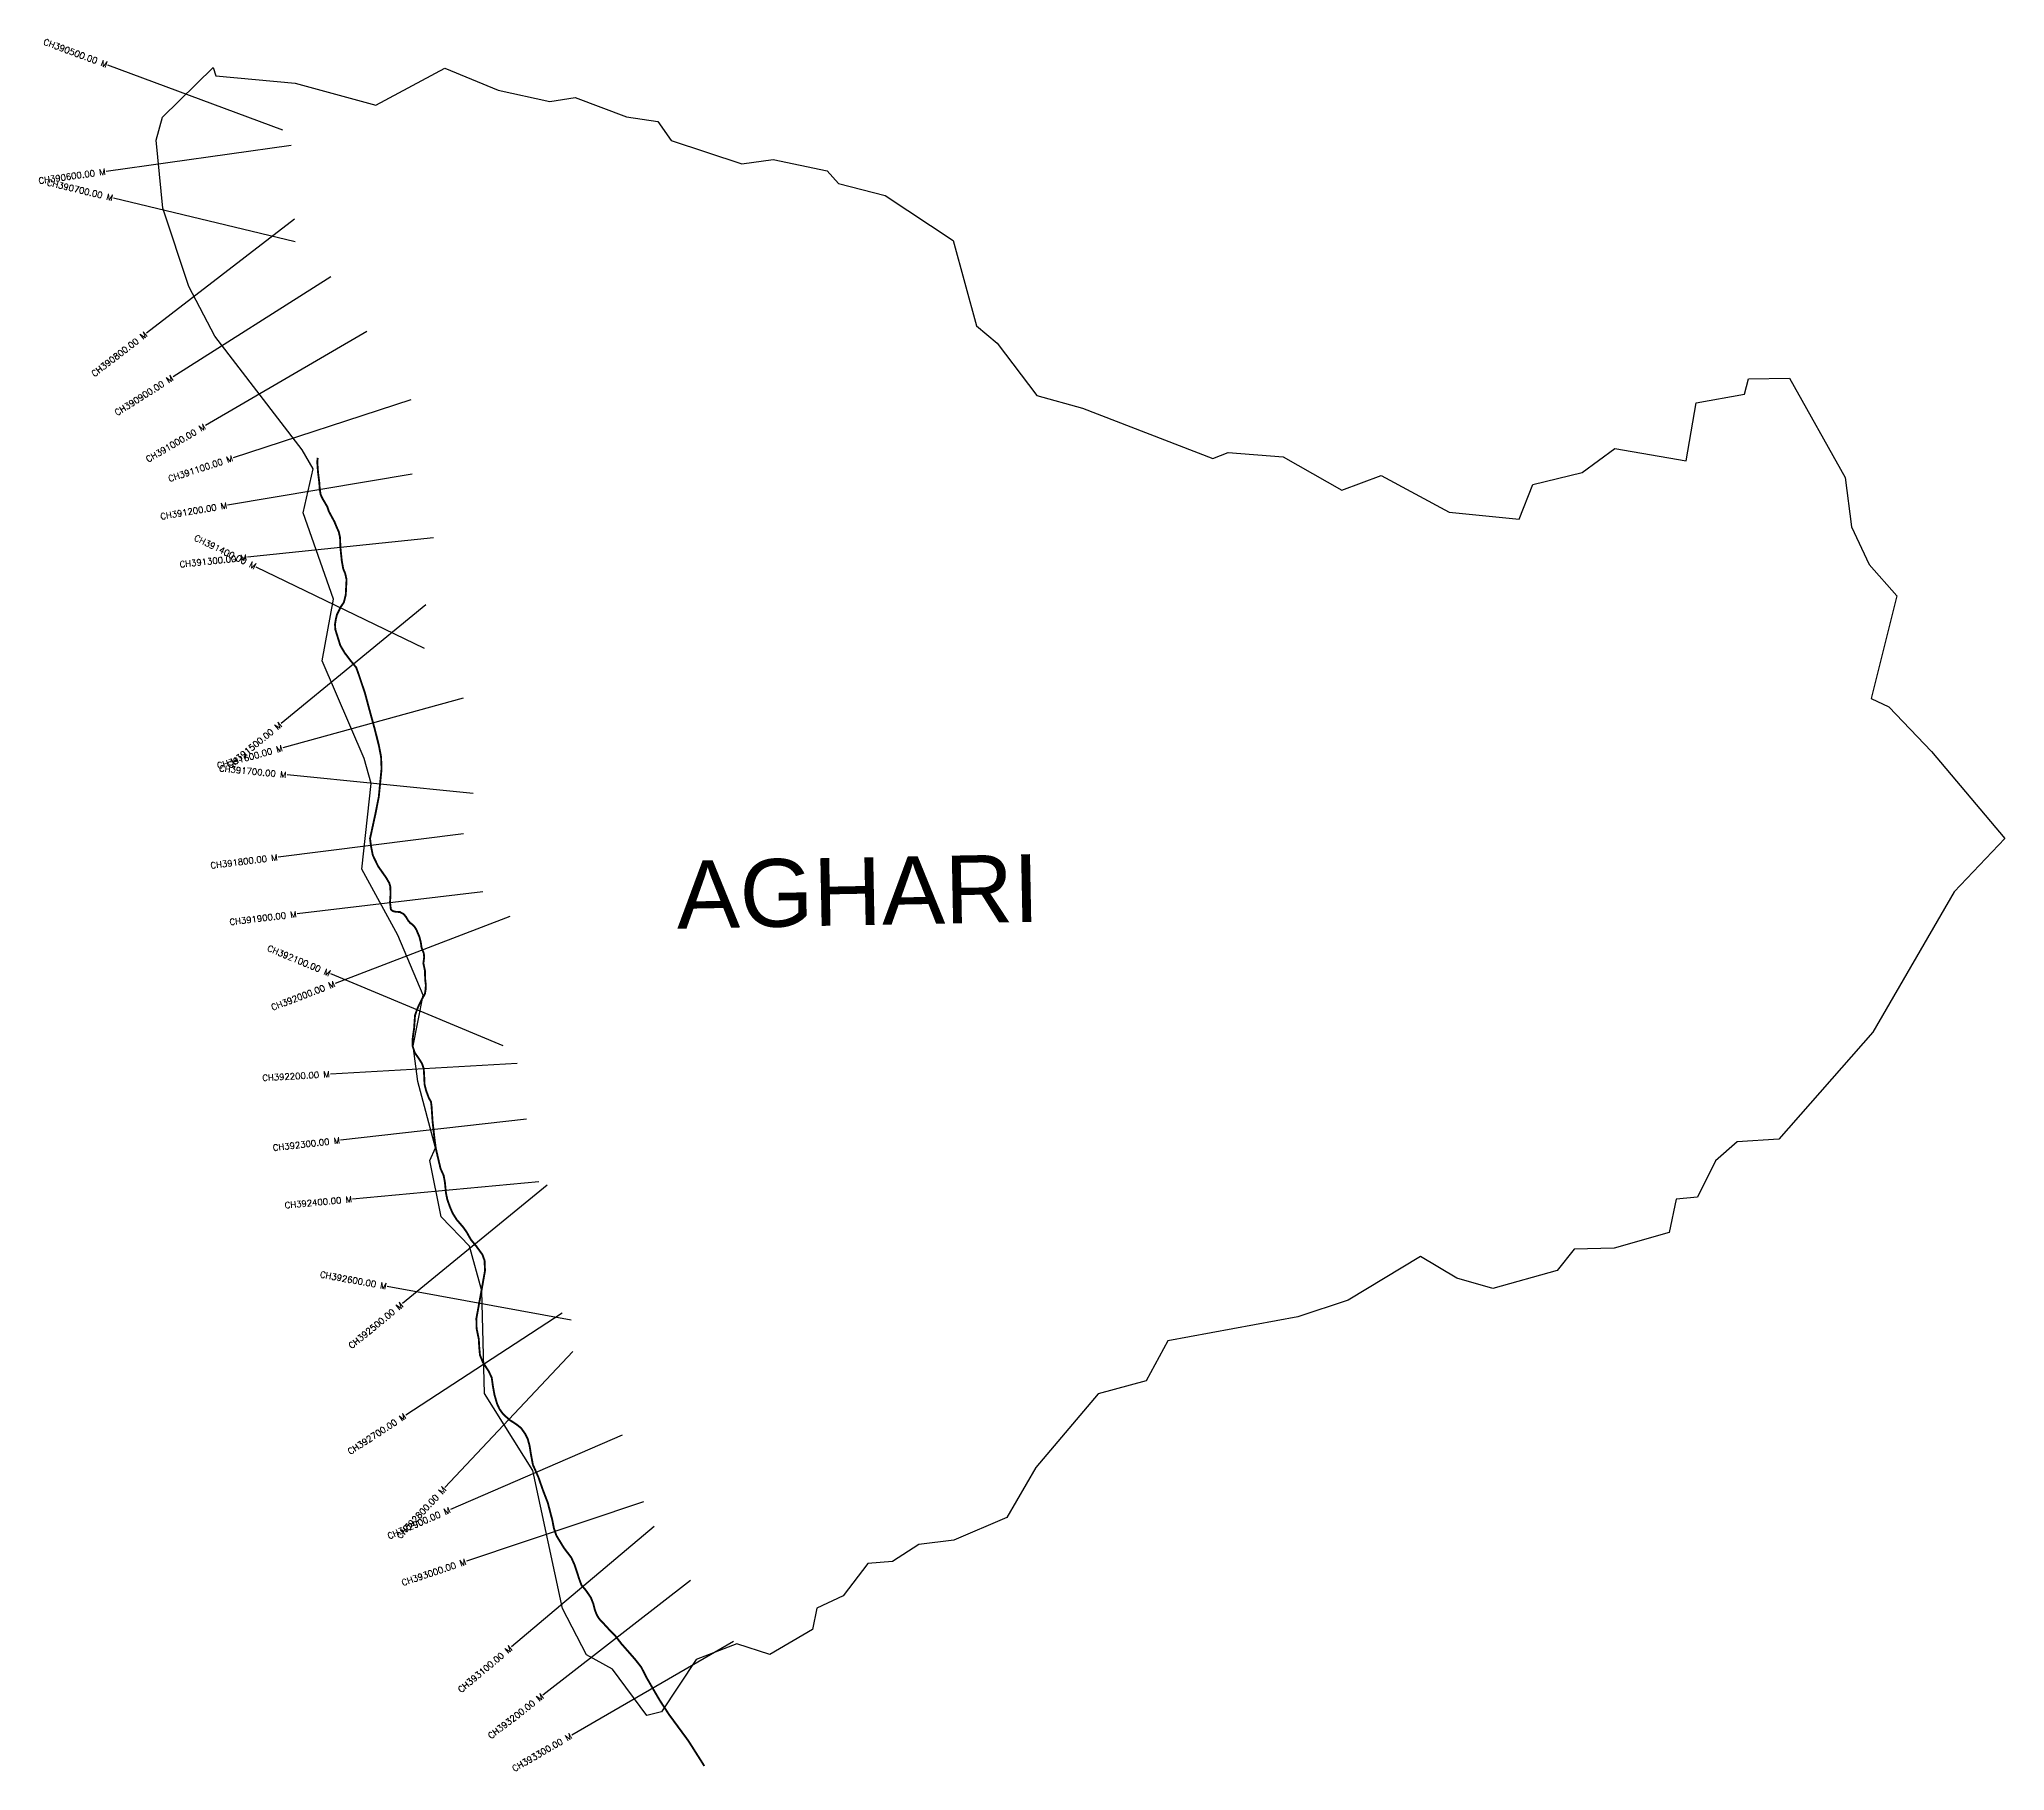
# Model space of a CAD drawing. Header units: metres. Extents: x 301553 to 304707, y 1947885 to 1950664.
import ezdxf
from ezdxf.enums import TextEntityAlignment as Align

# ---------------------------------------------------------------- set-up
doc = ezdxf.new("R2010")
doc.units = ezdxf.units.M
doc.header["$MEASUREMENT"] = 0
for name, color, linetype in [('CS', 134, 'Continuous'), ('CSMark', 6, 'Continuous'), ('NATURALLY PROTECTED', 3, 'Continuous'), ('VILLAGE NAME', 250, 'Continuous')]:
    doc.layers.add(name, color=color, linetype=linetype)
doc.styles.get("Standard").update_dxf_attribs({"font": 'simplex.shx'})

msp = doc.modelspace()

# ---------------------------------------------------------------- linework, layer by layer
at = {"color": 3, "flags": 128}
for points in [[(302545.2, 1950532.3), (302566.6, 1950501.7), (302680.5, 1950464.6), (302730.5, 1950471.4), (302817.2, 1950453.4), (302835.2, 1950433.1), (302910.1, 1950413.7), (303019.4, 1950341.5), (303056.9, 1950204.5), (303090, 1950176.3), (303153.7, 1950092.5), (303227.2, 1950072.4), (303436.1, 1949991.6), (303460.9, 1950001), (303549.1, 1949993.8), (303643.4, 1949940.4), (303706.1, 1949963.8), (303815.4, 1949905.3), (303927.9, 1949894.1), (303949.5, 1949949.6), (304028.7, 1949969), (304081.5, 1950007.2), (304195.8, 1949987.7), (304211.8, 1950080.8), (304289.4, 1950094.8), (304296, 1950119.5), (304361.6, 1950120.3), (304450.7, 1949961), (304460.9, 1949881.8), (304489.6, 1949821), (304534.1, 1949770.8), (304492.6, 1949606.1), (304520.8, 1949592.7), (304589.5, 1949520.8), (304706.9, 1949381.2), (304625.7, 1949295.9), (304495.2, 1949070.5), (304344.3, 1948898.6), (304277.7, 1948894.2), (304242.7, 1948863.6), (304214.2, 1948805.2), (304179.8, 1948802.1), (304168.6, 1948748.5), (304080, 1948723.4), (304016.1, 1948721.7), (303989, 1948687.9), (303885.6, 1948659), (303827.8, 1948675.3), (303769.3, 1948710), (303653.5, 1948640.1), (303572.5, 1948613.5), (303364.1, 1948574.6), (303329, 1948510.4), (303251.9, 1948489.5), (303152.1, 1948371.5), (303105.4, 1948291.1), (303020.7, 1948254.6), (302964.1, 1948247.6), (302922, 1948220.7), (302882.6, 1948217.1), (302843.1, 1948165.4), (302800.7, 1948145.5), (302793.7, 1948111.3), (302725.1, 1948071), (302672.5, 1948088.2), (302607.1, 1948063.3), (302551.6, 1947979), (302527.9, 1947973.3), (302472.9, 1948047.5), (302431, 1948070.6), (302392.4, 1948144.8), (302344.8, 1948366.6), (302267.5, 1948490.3), (302262.8, 1948654.8), (302243.4, 1948726.9), (302197.6, 1948773.9), (302179.4, 1948864.5), (302188.5, 1948884.9), (302160.1, 1948991), (302152.9, 1949048.5), (302169, 1949129.6), (302128.3, 1949225.9), (302070.2, 1949332.2), (302085.5, 1949469.7), (302074.2, 1949509.9), (302006.8, 1949666.6), (302024.8, 1949765.6), (301976.3, 1949903.9), (301992.4, 1949974.5), (301974.7, 1950005), (301834.4, 1950187.8), (301792.8, 1950267.7), (301751.3, 1950393.2), (301740.6, 1950502.2), (301750.6, 1950539.1), (301832, 1950619), (301836.3, 1950605.7), (301963.4, 1950594.1), (302092.8, 1950558.8), (302203.9, 1950617.9), (302289.2, 1950582.8), (302372, 1950564.4), (302412.8, 1950571), (302495.1, 1950539.9)], [(302495.1, 1950539.9), (302545.2, 1950532.3)]]:
    msp.add_lwpolyline(points, dxfattribs=at)
at = {"layer": 'CS'}
for p, q in [((301943.9, 1950518.3), (301662.7, 1950622.9)), ((301957.2, 1950493.8), (301660.1, 1950452.3)), ((301963.6, 1950339.3), (301671.9, 1950409.4)), ((301962.5, 1950375.7), (301724.9, 1950192.6)), ((302020.7, 1950283), (301767.4, 1950122.2)), ((302078.7, 1950195.2), (301819.6, 1950044.1)), ((302149.3, 1950085.6), (301864.2, 1949992.4)), ((302151, 1949966), (301855.1, 1949916.3)), ((302185.2, 1949864), (301886.9, 1949832.7)), ((302170.8, 1949686.1), (301900.9, 1949817.1)), ((302173.1, 1949756.2), (301941, 1949566.1)), ((302233, 1949606.7), (301943.9, 1949526.9)), ((302248.9, 1949453.6), (301950.4, 1949483.3)), ((302233.8, 1949388.8), (301936.2, 1949351.3)), ((302264.7, 1949295.9), (301966.8, 1949260.1)), ((302307.9, 1949255.9), (302027.7, 1949148.7)), ((302297.5, 1949048.6), (302020.5, 1949163.9)), ((302319.6, 1949020), (302020, 1949003.1)), ((302334.5, 1948930.7), (302036.4, 1948896.9)), ((302354.4, 1948830.1), (302055.6, 1948802.4)), ((302367.8, 1948824.7), (302135.7, 1948634.6)), ((302406.3, 1948608.2), (302111.2, 1948662.1)), ((302392.2, 1948619.4), (302140.9, 1948455.6)), ((302409.2, 1948557.9), (302203.8, 1948339.2)), ((302488, 1948423.3), (302212.7, 1948304.1)), ((302522.7, 1948316.4), (302238.3, 1948220.8)), ((302539.7, 1948276.8), (302310.4, 1948083.4)), ((302597.9, 1948190.2), (302361.1, 1948006.1)), ((302667, 1948092.3), (302407.4, 1947941.9))]:
    msp.add_line(p, q, dxfattribs=at)
at = {"layer": 'NATURALLY PROTECTED', "color": 2, "const_width": 3, "flags": 128}
msp.add_lwpolyline([(301999.7, 1949992.4), (301998.9, 1949985.7), (302000.1, 1949969.5), (302002.1, 1949953.4), (302002.9, 1949942.1), (302004.4, 1949933.2), (302007.5, 1949926.7), (302014.9, 1949914.1), (302017.4, 1949906.6), (302026.5, 1949889.8), (302030.5, 1949880.1), (302033.4, 1949873.7), (302035.5, 1949864.3), (302036, 1949848.9), (302038.3, 1949827), (302040.5, 1949814.6), (302043.8, 1949806.5), (302045.9, 1949797), (302045.2, 1949783.7), (302044.6, 1949772.1), (302041.6, 1949760.4), (302036.5, 1949752.9), (302030.6, 1949740.8), (302028.8, 1949733.7), (302027.4, 1949725.1), (302027.9, 1949716.8), (302033.2, 1949699.8), (302035.9, 1949691.2), (302042.9, 1949679.3), (302052.8, 1949666.3), (302061.4, 1949655.8), (302065.3, 1949645), (302075.7, 1949613.9), (302082, 1949590.2), (302091.5, 1949555.7), (302097.8, 1949530.5), (302101.3, 1949512.4), (302102.1, 1949493), (302097.6, 1949447.9), (302092.2, 1949420.6), (302086.6, 1949394.9), (302083.6, 1949381.2), (302085.2, 1949368.8), (302088.1, 1949354.2), (302096.6, 1949336.6), (302109.4, 1949318.5), (302114.5, 1949309.7), (302116.2, 1949303.6), (302116.5, 1949291.7), (302115.7, 1949279), (302117, 1949267.4), (302120.1, 1949264.8), (302124.9, 1949263.6), (302131.3, 1949263.3), (302137.4, 1949260.1), (302141, 1949255.9), (302144.7, 1949249.7), (302147.9, 1949245.8), (302150.4, 1949244), (302154.4, 1949240.4), (302157.9, 1949235), (302163, 1949223), (302165.1, 1949214.5), (302166.2, 1949206.6), (302167.3, 1949203.5), (302169.9, 1949196.8), (302170.5, 1949190.8), (302169.2, 1949181), (302170.2, 1949176.3), (302171.8, 1949168.6), (302171.9, 1949161.8), (302172.2, 1949154.2), (302173.2, 1949145.8), (302172.8, 1949138.9), (302171.6, 1949131.6), (302166.3, 1949122.3), (302162.1, 1949113.8), (302158.8, 1949105.8), (302155.8, 1949097.4), (302154.4, 1949077.1), (302151.9, 1949059.1), (302152, 1949047.7), (302155.5, 1949037.2), (302163.2, 1949026.1), (302167.1, 1949019.7), (302169.8, 1949011.7), (302170.5, 1948999.9), (302171.1, 1948986.6), (302173.5, 1948976.8), (302178.1, 1948964.3), (302181.4, 1948958.7), (302182.4, 1948950.7), (302184, 1948926.6), (302186.9, 1948900.6), (302189.1, 1948883.9), (302196.7, 1948851.4), (302201.7, 1948840.4), (302203.7, 1948829.8), (302205.4, 1948812.4), (302207.5, 1948802.1), (302211.5, 1948790.6), (302216.1, 1948779.8), (302222.6, 1948769.4), (302232.7, 1948757.7), (302238.5, 1948749.6), (302245.5, 1948737.2), (302254.6, 1948726.1), (302263.9, 1948713.3), (302267.4, 1948703.7), (302268.1, 1948687.3), (302262.6, 1948656.3), (302258.1, 1948631.6), (302254.3, 1948610.8), (302254.6, 1948594.7), (302258.1, 1948577.7), (302258.9, 1948563.9), (302260, 1948551.9), (302264.7, 1948540.3), (302274.2, 1948525.7), (302278.9, 1948515.6), (302280.8, 1948502), (302283.4, 1948487.7), (302287.6, 1948473.4), (302291.5, 1948465), (302296.8, 1948457.7), (302306.8, 1948448.3), (302318.5, 1948440.7), (302326, 1948434.8), (302332.7, 1948425.3), (302336.9, 1948416.7), (302339.7, 1948405.9), (302341.8, 1948392.8), (302345, 1948375.7), (302349.8, 1948365), (302353.7, 1948356.1), (302356.5, 1948348.1), (302361.4, 1948334.2), (302368.9, 1948314.7), (302376.1, 1948287.1), (302378.8, 1948273.5), (302382.7, 1948262.1), (302394.8, 1948242.3), (302406.7, 1948226.6), (302411.5, 1948215.9), (302416.4, 1948201.6), (302418.8, 1948193.7), (302422.8, 1948182.8), (302430.2, 1948174), (302438.1, 1948162.4), (302441.8, 1948152.9), (302444.5, 1948142.6), (302447.5, 1948134.9), (302451, 1948128.9), (302458.3, 1948121.1), (302467, 1948111.6), (302477.3, 1948101), (302487, 1948088.5), (302508.5, 1948064), (302518.8, 1948051), (302527.9, 1948033.2), (302548.3, 1947998), (302563.6, 1947974.6), (302594.5, 1947932.6), (302620.1, 1947892.2)], dxfattribs=at)

# ---------------------------------------------------------------- texts
at = {"layer": 'CSMark'}
for s, rotation, p in [('CH390500.00 M', 339.5916, (301661.8, 1950623.2)), ('CH390600.00 M', 7.9512, (301659.1, 1950452.1)), ('CH390700.00 M', 346.4981, (301670.9, 1950409.6)), ('CH390800.00 M', 37.6156, (301724.1, 1950192)), ('CH390900.00 M', 32.3972, (301766.5, 1950121.7)), ('CH391000.00 M', 30.2433, (301818.7, 1950043.6)), ('CH391100.00 M', 18.0984, (301863.2, 1949992.1)), ('CH391200.00 M', 9.5372, (301854.1, 1949916.1)), ('CH391400.00 M', 334.1023, (301900, 1949817.6)), ('CH391300.00 M', 5.9939, (301885.9, 1949832.6)), ('CH391500.00 M', 39.3031, (301940.2, 1949565.5)), ('CH391600.00 M', 15.4357, (301942.9, 1949526.6)), ('CH391700.00 M', 354.3251, (301949.4, 1949483.4)), ('CH391800.00 M', 7.1814, (301935.2, 1949351.2)), ('CH391900.00 M', 6.8516, (301965.8, 1949260)), ('CH392100.00 M', 337.3823, (302019.6, 1949164.3)), ('CH392000.00 M', 20.9496, (302026.8, 1949148.3)), ('CH392200.00 M', 3.2333, (302019, 1949003)), ('CH392300.00 M', 6.474, (302035.4, 1948896.8)), ('CH392400.00 M', 5.2904, (302054.6, 1948802.3)), ('CH392600.00 M', 349.6455, (302110.2, 1948662.3)), ('CH392500.00 M', 39.3193, (302134.9, 1948634)), ('CH392700.00 M', 33.0923, (302140, 1948455)), ('CH392800.00 M', 46.7789, (302203.1, 1948338.5)), ('CH392900.00 M', 23.4078, (302211.8, 1948303.7)), ('CH393000.00 M', 18.5746, (302237.4, 1948220.5)), ('CH393100.00 M', 40.1303, (302309.6, 1948082.8)), ('CH393200.00 M', 37.8575, (302360.3, 1948005.5)), ('CH393300.00 M', 30.0939, (302406.6, 1947941.4))]:
    msp.add_text(s, height=10, rotation=rotation, dxfattribs=at).set_placement(p, align=Align.MIDDLE_RIGHT)
at = {"layer": 'VILLAGE NAME', "insert": (302574.4, 1949345.2), "char_height": 108.748, "attachment_point": 1, "rotation": 1.1028}
msp.add_mtext_dynamic_manual_height_columns('{\\fArial|b0|i0|c0|p34;AGHARI}', width=1571.314, gutter_width=543.7, heights=[0], dxfattribs=at)

doc.saveas('drawing.dxf')
